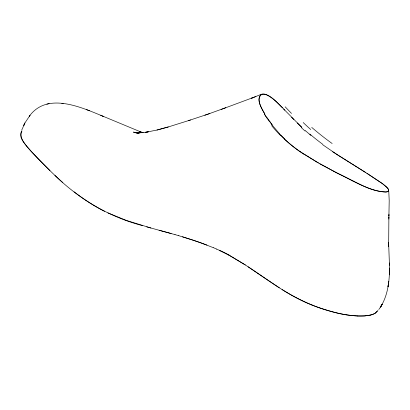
<?xml version="1.0" encoding="UTF-8"?>
<svg xmlns="http://www.w3.org/2000/svg" width="410" height="410" viewBox="0 0 410 410"><rect width="100%" height="100%" fill="white"/><g stroke="black" fill="none" stroke-linecap="round" stroke-linejoin="round"><path stroke-width="0.61" d="M388.864 219.073L388.885 217.151L388.659 246.43L388.624 242.694L389.479 265.967L389.3 274.849L389.454 268.068L389.377 273.409L389.433 272.445C389.034 285.37 386.676 298.931 378.794 309.535M388.88 217.572L389.198 200.541L388.782 191.326M388.941 214.169L388.9 216.075L388.911 215.66M21.766 130.006L24.943 122.918L30.053 115.266L29.269 116.261C47.324 91.466 81.667 107.476 103.586 116.496L100.675 115.241M24.446 123.963L23.749 125.48L24.943 122.918M21.674 131.087C18.183 136.673 23.934 142.393 26.998 146.683C34.148 155.118 42.189 162.739 49.938 170.606M377.123 311.277L375.252 313.327L372.019 314.619A49.487 16.169 17.3 0 1 354.568 315.761C343.452 315.095 332.684 311.964 322.101 308.689A50.415 15.416 16.9 0 1 312.051 305.107M380.849 306.495L381.566 305.317L380.347 307.305M21.996 130.821C18.296 138.436 26.599 145.775 31.042 151.126C41.246 161.986 51.599 172.759 62.817 182.588M261.621 94.203L251.197 98.338L253.698 97.385M255.855 96.555L221.067 109.475M225.813 107.707L207.547 114.293M204.877 115.21L209.848 113.498M207.199 114.41L188.272 120.689M190.522 119.981L168.423 126.905L157.015 130.037L145.201 132.374L148.348 131.846L142.67 132.609L142.982 132.584L136.443 132.835L139.528 132.845L138.175 132.861L139.159 132.907L135.121 132.743M168.305 126.951L157.015 130.037M48.211 103.822L49.133 103.622M46.863 104.119L47.785 103.92M370.491 315.059L364.603 315.951L357.341 316.002M139.882 132.825L142.982 132.584M136.14 132.784L138.395 132.922L135.192 132.635L138.621 133.04L133.383 132.117L138.595 133.03M63.268 103.479L61.813 103.32M138.155 132.978L136.986 132.825L138.662 133.081M346.189 314.824L340.264 313.747A47.498 14.96 16.9 0 1 331.152 311.513C313.793 306.757 297.291 299.095 282.059 289.542M135.177 132.435L138.283 133.014M138.006 132.85L139.123 133.107M159.111 230.271L163.195 231.373M163.113 231.342L175.055 234.622M171.18 233.541L146.693 226.858M150.854 228.001L126.408 220.436L107.917 212.908M174.926 234.587L178.847 235.714M178.719 235.678L193.32 240.198L206.942 245.093M142.629 225.654C109.49 217.09 79.355 199.229 54.914 175.408M182.445 236.77L200.177 242.541L213.477 247.742M142.88 132.712L139.349 131.4L142.777 132.676M86.495 109.613L89.4 110.72L89.16 110.623M140.789 131.933L102.864 116.179M266.792 94.833L264.337 94.033L262.938 93.998A6.75 3.787 44.5 0 0 262.477 94.049C254.569 97.272 262.169 109.408 264.809 114.077M312.087 305.086C288.763 295.938 268.76 280.532 248.081 266.756M213.492 247.712L216.68 249.09M216.654 249.121L219.806 250.51M353.015 181.01C363.265 185.909 373.787 191.593 385.395 192.018A8.928 2.737 15.5 0 0 387.178 191.788L388.501 190.957L388.378 189.164L386.292 186.663L382.407 183.588L368.077 174.045L337.573 154.924L322.86 144.838M353.066 181.041L336.154 172.569M337.527 173.271C353.133 180.282 368.216 191.162 385.81 191.957A6.965 2.142 15.5 0 0 386.307 191.911C387.706 191.926 389.567 190.763 388.28 189.261A29.341 8.979 16.9 0 0 387.327 187.816L382.386 183.603L366.878 173.322M104.596 211.365C93.762 205.974 83.66 199.209 74.082 191.834M337.553 173.245L333.407 171.149M336.169 172.533L317.109 162.242L300.453 151.772M333.417 171.108L319.779 163.774M267.223 95.038C273.998 98.923 279.569 104.514 284.822 110.213M228.713 254.979L245.323 264.942L279.297 287.805M228.765 254.979L245.375 264.983M318.488 162.96L304.143 154.268M365.756 172.569L332.669 151.767M310.944 135.479L305.235 130.523M301.832 127.372L283.664 109.075M301.842 127.397L297.317 123M284.663 138.913L280.583 134.859M292.735 118.413L293.888 119.571M291.577 117.224L292.719 118.393M282.582 107.932C276.642 102.587 270.395 93.516 261.544 94.233C255.553 99.553 261.836 108.619 264.845 114.036M279.589 133.803L273.132 126.229L267.187 117.778M272.225 125.029L269.636 121.462M389.382 262.943L389.423 265.316M322.86 144.387A166.152 82.164 56.2 0 1 309.857 134.075M310.729 129.509A150.075 77.495 57.2 0 1 303.2 122.549M291.5 113.426A159.659 36.992 49.7 0 1 285.175 106.81M269.467 121.591A191.511 164.559 -39.9 0 1 264.527 114.262M280.266 135.197A148.697 126.654 -50.3 0 1 271.615 125.573M304.071 154.385A196.564 164.917 -62.2 0 1 284.453 139.18M370.512 315.07A49.113 15.975 17.1 0 0 374.837 313.419L377.451 311.144A42.942 13.904 16.6 0 0 377.933 310.262M219.965 250.454A163.462 65.651 3.5 0 1 228.918 254.938M357.264 315.941A50.322 16.169 17 0 1 346.137 314.752M300.422 151.823A185.945 155.59 -63.2 0 1 279.41 134.008M266.915 117.977A200.495 170.99 -44.1 0 1 264.537 114.252M305.06 131.031A148.435 93.034 62.6 0 1 301.652 127.894M332.156 143.52A194.202 90.051 54.8 0 1 311.738 127.402M219.555 250.602A164.651 65.359 3.8 0 1 228.498 255.04M388.608 282.844L388.485 283.894L388.782 281.409L388.265 285.324L388.608 282.844M388.162 285.79L388.003 286.831L388.403 284.279L388.162 285.79M381.751 304.963L381.069 306.147L382.243 304.112L381.751 304.963"/></g></svg>
